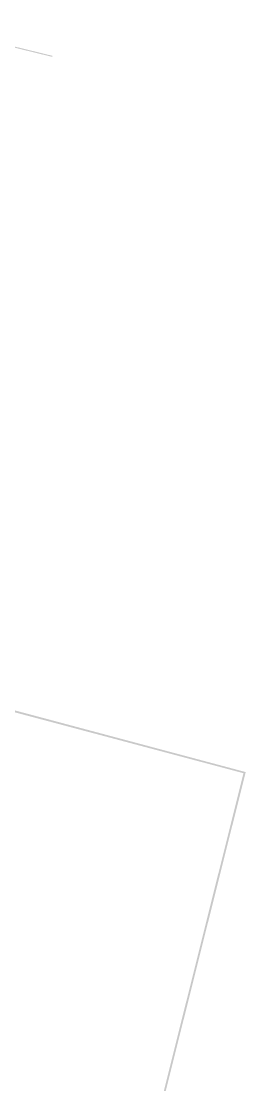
# Model space of a CAD drawing. Extents: x 243 to 885, y -99 to 1005.
# Drawn here: x 353.2 to 364.3, y -7.3 to 45.3 of the extents above; entities that cross this region are included whole.
import ezdxf

# ---------------------------------------------------------------- set-up
doc = ezdxf.new("R2010")
doc.units = 0
doc.header["$MEASUREMENT"] = 0
doc.layers.add('PDF _Сплошная заливка', color=7, linetype='Continuous')

msp = doc.modelspace()

# ---------------------------------------------------------------- hatches: boundary and pattern name
at = {"layer": 'PDF _Сплошная заливка', "linetype": 'ByBlock', "transparency": 33554559}
h = msp.add_hatch(color=256, dxfattribs=at)
h.paths.add_polyline_path([(332.402, -18.186), (321.932, -63.763), (347.576, -69.698), (347.968, -72.441), (347.632, -75.409), (347.016, -76.921), (345.448, -78.88), (344.216, -79.44), (342.537, -80.168), (341.137, -80.28), (327.755, -77.145), (326.299, -76.193), (324.06, -74.401), (322.044, -72.329), (321.26, -70.817), (319.524, -67.122), (318.012, -61.803), (317.676, -58.667), (320.868, -44.67), (334.026, 12.218), (340.913, 42.061), (341.417, 43.461), (342.929, 45.701), (344.216, 46.149), (346.618, 45.561)])
h.paths.add_polyline_path([(346.724, 45.535), (354.743, 43.573), (354.743, 43.629), (346.736, 45.588), (346.736, 45.589), (346.734, 45.589), (344.216, 46.205), (342.873, 45.813), (341.305, 43.517), (340.801, 42.117), (333.914, 12.218), (320.756, -44.67), (317.565, -58.667), (317.9, -61.803), (319.412, -67.178), (321.148, -70.873), (321.932, -72.385), (324.004, -74.457), (326.243, -76.249), (327.755, -77.257), (341.081, -80.392), (342.537, -80.224), (344.272, -79.552), (345.504, -78.936), (347.128, -76.977), (347.688, -75.409), (348.08, -72.441), (347.688, -69.586), (322.044, -63.707), (332.514, -18.186)], flags=0)
h = msp.add_hatch(color=256, dxfattribs=at)
h.paths.add_polyline_path([(336.434, -62.363), (337.162, -59.115), (334.474, -58.499), (351.999, 11.378), (364.205, 8.13), (346.792, -61.299), (340.633, -59.899), (339.905, -63.091)])
h.paths.add_polyline_path([(337.05, -59.171), (336.322, -62.419), (340.017, -63.203), (340.689, -60.011), (346.848, -61.411), (364.317, 8.186), (351.943, 11.49), (334.362, -58.555)], flags=0)

doc.saveas('drawing.dxf')
